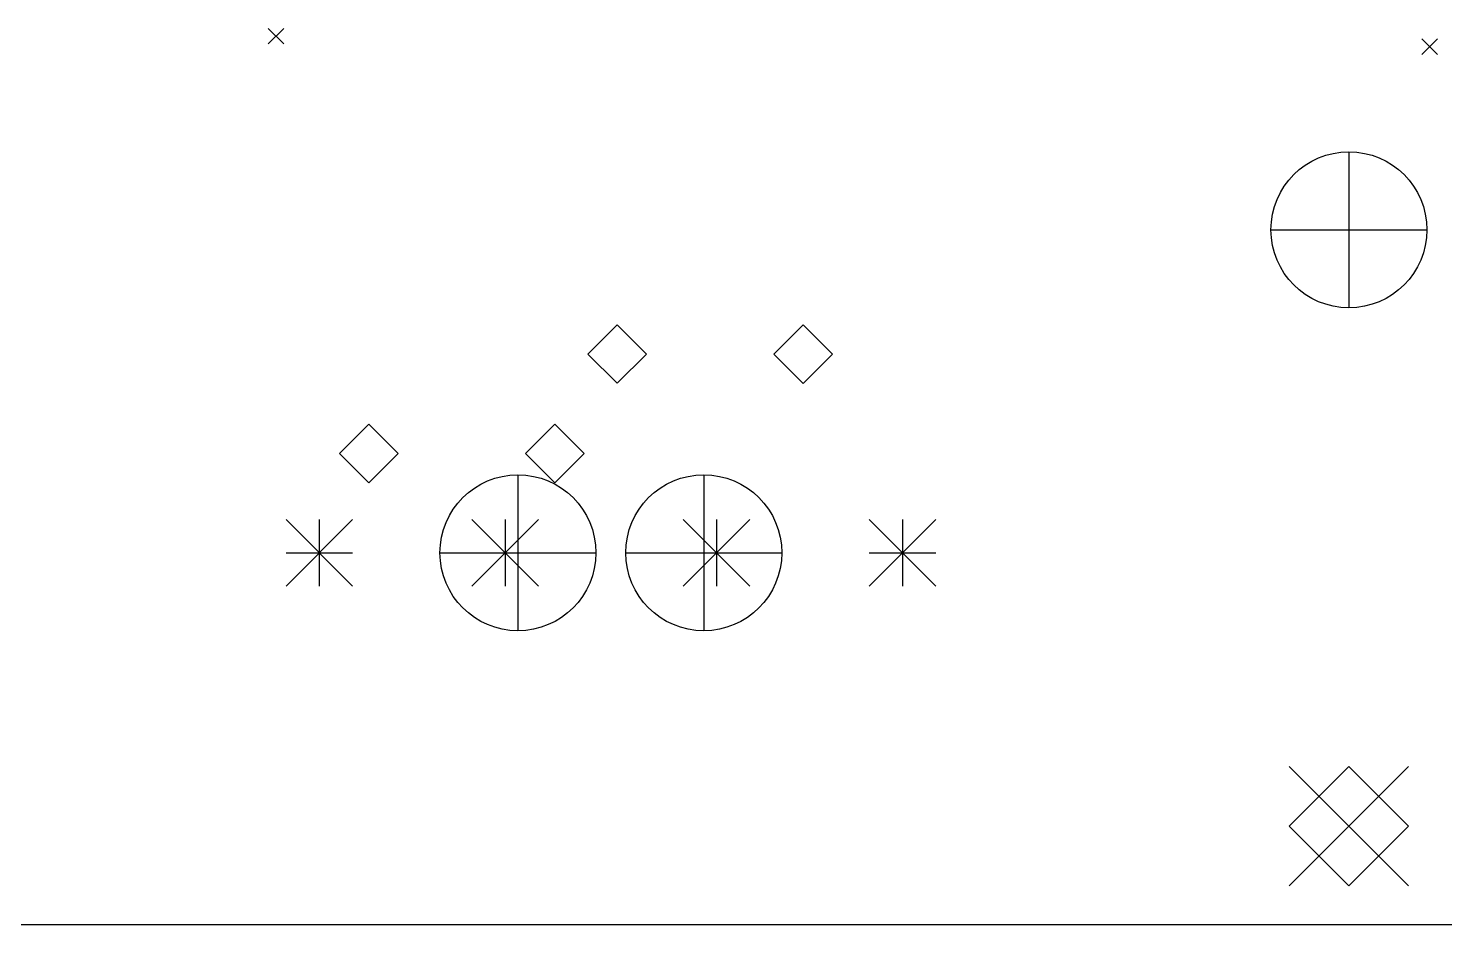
# Model space of a CAD drawing. Extents: x -1 to 313, y -136 to 2.
# Drawn here: x 42.13 to 78.35, y -95.05 to -72.14 of the extents above; entities that cross this region are included whole.
import ezdxf

# ---------------------------------------------------------------- set-up
doc = ezdxf.new("R2010")
doc.units = 0
doc.layers.add('BLACK', color=7, linetype='CONTINUOUS')

msp = doc.modelspace()

# ---------------------------------------------------------------- linework, layer by layer
at = {"layer": 'BLACK', "linetype": 'CONTINUOUS'}
for p, q in [((48.2675, -72.141), (48.6675, -72.541)), ((48.6675, -72.141), (48.2675, -72.541)), ((77.766, -72.4082), (78.166, -72.8082)), ((78.166, -72.4082), (77.766, -72.8082)), ((75.9032, -75.2961), (75.9032, -79.2839)), ((73.9094, -77.29), (77.8971, -77.29)), ((57.1937, -79.7157), (56.4444, -80.465)), ((57.943, -80.465), (57.1937, -79.7157)), ((61.9463, -79.7158), (61.197, -80.4651)), ((62.6956, -80.4651), (61.9463, -79.7158)), ((56.4444, -80.465), (57.1937, -81.2143)), ((57.1937, -81.2143), (57.943, -80.465)), ((61.197, -80.4651), (61.9463, -81.2144)), ((61.9463, -81.2144), (62.6956, -80.4651)), ((50.8438, -82.2557), (50.0944, -83.005)), ((51.593, -83.005), (50.8438, -82.2557)), ((55.5963, -82.2558), (54.847, -83.0051)), ((56.3456, -83.0051), (55.5963, -82.2558)), ((50.0944, -83.005), (50.8438, -83.7543)), ((50.8438, -83.7543), (51.593, -83.005)), ((54.847, -83.0051), (55.5963, -83.7544)), ((55.5963, -83.7544), (56.3456, -83.0051)), ((54.6537, -83.5511), (54.6537, -87.5389)), ((59.4063, -83.5512), (59.4063, -87.539)), ((48.7229, -84.6941), (50.4246, -86.3959)), ((50.4246, -84.6941), (48.7229, -86.3959)), ((49.5737, -84.6941), (49.5737, -86.3959)), ((53.4754, -84.6942), (55.1772, -86.396)), ((55.1772, -84.6942), (53.4754, -86.396)), ((54.3263, -84.6942), (54.3263, -86.396)), ((58.8828, -84.6941), (60.5846, -86.3959)), ((60.5846, -84.6941), (58.8828, -86.3959)), ((59.7338, -84.6941), (59.7338, -86.3959)), ((63.6354, -84.6942), (65.3372, -86.396)), ((65.3372, -84.6942), (63.6354, -86.396)), ((64.4863, -84.6942), (64.4863, -86.396)), ((48.7229, -85.545), (50.4246, -85.545)), ((52.6598, -85.545), (56.6476, -85.545)), ((53.4754, -85.5451), (55.1772, -85.5451)), ((57.4124, -85.5451), (61.4002, -85.5451)), ((58.8828, -85.545), (60.5846, -85.545)), ((63.6354, -85.5451), (65.3372, -85.5451)), ((74.3792, -91.006), (77.4273, -94.054)), ((77.4273, -91.006), (74.3792, -94.054)), ((75.9032, -91.006), (74.3792, -92.53)), ((77.4273, -92.53), (75.9032, -91.006)), ((74.3792, -92.53), (75.9032, -94.054)), ((75.9032, -94.054), (77.4273, -92.53)), ((5, -95.0503), (308.966, -95.0503))]:
    msp.add_line(p, q, dxfattribs=at)
at = {"layer": 'BLACK'}
for centre in [(75.9032, -77.29), (54.6537, -85.545), (59.4063, -85.5451)]:
    msp.add_circle(centre, 1.9939, dxfattribs=at)

doc.saveas('drawing.dxf')
